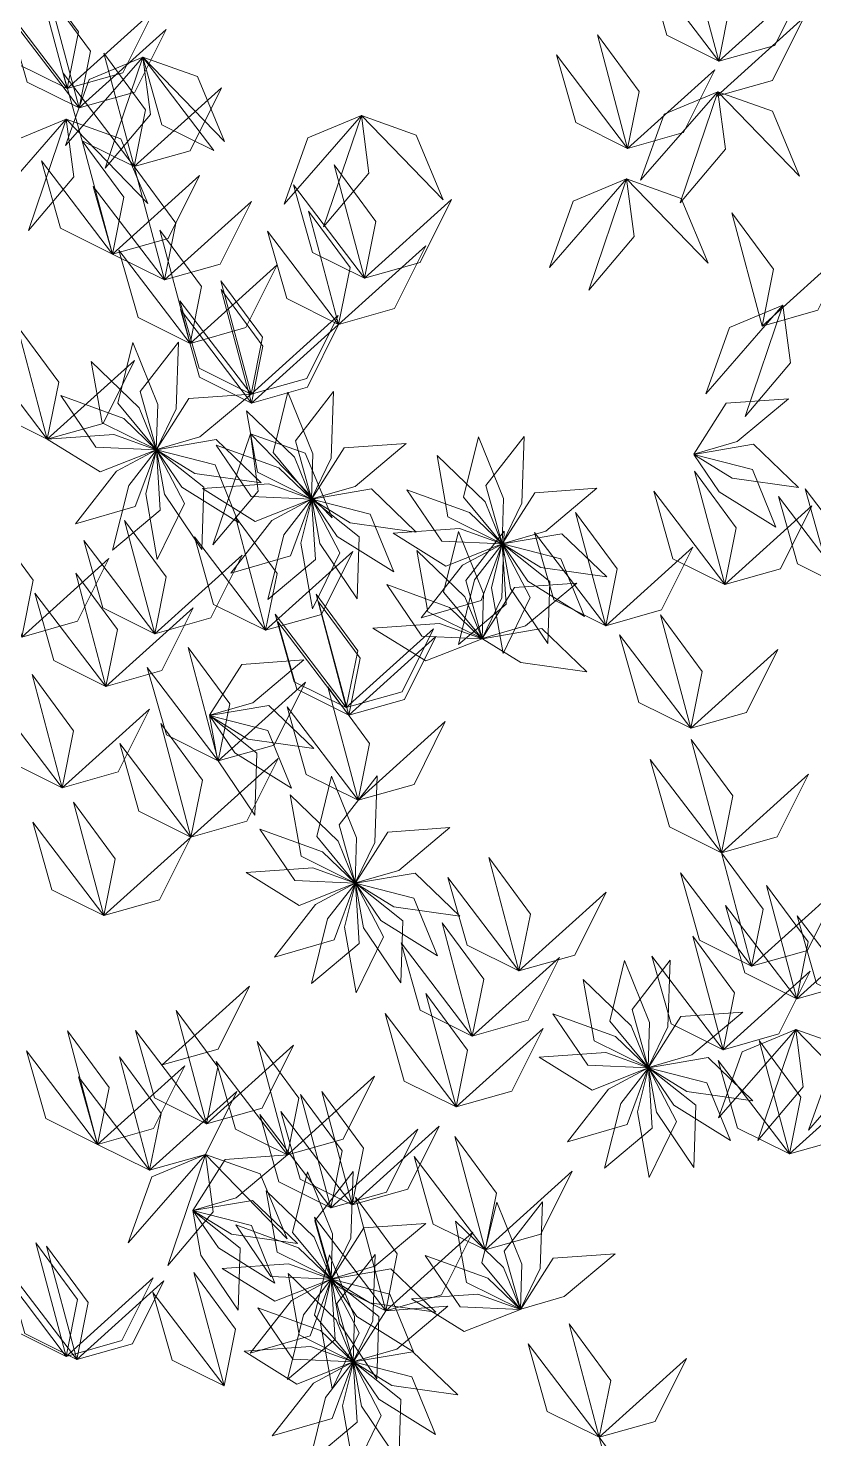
# Model space of a CAD drawing. Header units: inches. Extents: x 4350 to 28384, y -6772 to 993.
# Drawn here: x 15557.4 to 15597.5, y -3510.4 to -3438.3 of the extents above; entities that cross this region are included whole.
import ezdxf

# ---------------------------------------------------------------- set-up
doc = ezdxf.new("R2010")
doc.units = ezdxf.units.IN
doc.header["$MEASUREMENT"] = 0
doc.layers.add('ARREDAMENTO', color=2, linetype='Continuous', lineweight=18)

# ---------------------------------------------------------------- blocks, each defined once
blk = doc.blocks.new('chioma jacaranda')
at = {"layer": 'ARREDAMENTO', "lineweight": 0}
for points in [[(14654.043, -3437.655), (14654.628, -3434.749), (14652.501, -3431.859), (14654.043, -3437.655)], [(14620.751, -3439.059), (14621.336, -3436.153), (14619.209, -3433.263), (14620.751, -3439.059)], [(14654.043, -3437.655), (14651.389, -3436.334), (14650.412, -3432.881), (14654.043, -3437.655)], [(14620.751, -3439.059), (14618.097, -3437.738), (14617.12, -3434.285), (14620.751, -3439.059)], [(14621.362, -3440.047), (14621.947, -3437.141), (14619.82, -3434.251), (14621.362, -3440.047)], [(14654.043, -3437.655), (14656.896, -3436.848), (14658.495, -3433.636), (14654.043, -3437.655)], [(14621.362, -3440.047), (14618.708, -3438.726), (14617.731, -3435.273), (14621.362, -3440.047)], [(14620.751, -3439.059), (14623.604, -3438.252), (14625.203, -3435.04), (14620.751, -3439.059)], [(14653.935, -3439.445), (14656.787, -3438.638), (14658.387, -3435.425), (14653.935, -3439.445)], [(14621.362, -3440.047), (14624.215, -3439.241), (14625.814, -3436.028), (14621.362, -3440.047)], [(14649.386, -3442.111), (14649.971, -3439.205), (14647.843, -3436.315), (14649.386, -3442.111)], [(14624.618, -3437.448), (14621.882, -3438.589), (14620.677, -3441.969), (14624.618, -3437.448)], [(14624.179, -3443.043), (14624.764, -3440.137), (14622.636, -3437.247), (14624.179, -3443.043)], [(14624.618, -3437.448), (14625.008, -3440.387), (14622.692, -3443.128), (14624.618, -3437.448)], [(14628.249, -3442.222), (14625.595, -3440.901), (14624.618, -3437.448), (14628.249, -3442.222)], [(14624.618, -3437.448), (14627.411, -3438.443), (14628.792, -3441.755), (14624.618, -3437.448)], [(14649.386, -3442.111), (14646.732, -3440.79), (14645.755, -3437.337), (14649.386, -3442.111)], [(14624.179, -3443.043), (14621.525, -3441.722), (14620.548, -3438.269), (14624.179, -3443.043)], [(14649.386, -3442.111), (14652.238, -3441.304), (14653.838, -3438.092), (14649.386, -3442.111)], [(14624.179, -3443.043), (14627.031, -3442.237), (14628.631, -3439.024), (14624.179, -3443.043)], [(14653.991, -3439.222), (14651.255, -3440.363), (14650.049, -3443.743), (14653.991, -3439.222)], [(14653.991, -3439.222), (14654.38, -3442.161), (14652.065, -3444.902), (14653.991, -3439.222)], [(14653.991, -3439.222), (14656.783, -3440.217), (14658.165, -3443.529), (14653.991, -3439.222)], [(14620.699, -3440.626), (14617.963, -3441.767), (14616.757, -3445.147), (14620.699, -3440.626)], [(14620.699, -3440.626), (14621.088, -3443.564), (14618.773, -3446.306), (14620.699, -3440.626)], [(14620.699, -3440.626), (14623.491, -3441.621), (14624.873, -3444.933), (14620.699, -3440.626)], [(14635.782, -3440.437), (14633.046, -3441.578), (14631.841, -3444.958), (14635.782, -3440.437)], [(14635.782, -3440.437), (14636.172, -3443.375), (14633.856, -3446.117), (14635.782, -3440.437)], [(14635.782, -3440.437), (14638.575, -3441.432), (14639.956, -3444.744), (14635.782, -3440.437)], [(14623.067, -3447.518), (14623.652, -3444.612), (14621.525, -3441.722), (14623.067, -3447.518)], [(14623.067, -3447.518), (14620.414, -3446.197), (14619.437, -3442.744), (14623.067, -3447.518)], [(14635.943, -3448.749), (14636.528, -3445.843), (14634.4, -3442.953), (14635.943, -3448.749)], [(14623.067, -3447.518), (14625.92, -3446.712), (14627.52, -3443.499), (14623.067, -3447.518)], [(14625.721, -3448.84), (14626.306, -3445.933), (14624.179, -3443.043), (14625.721, -3448.84)], [(14649.333, -3443.678), (14646.597, -3444.819), (14645.392, -3448.199), (14649.333, -3443.678)], [(14649.333, -3443.678), (14649.723, -3446.617), (14647.407, -3449.358), (14649.333, -3443.678)], [(14649.333, -3443.678), (14652.126, -3444.673), (14653.507, -3447.985), (14649.333, -3443.678)], [(14625.721, -3448.84), (14623.067, -3447.518), (14622.09, -3444.065), (14625.721, -3448.84)], [(14635.943, -3448.749), (14633.289, -3447.428), (14632.312, -3443.975), (14635.943, -3448.749)], [(14625.721, -3448.84), (14628.574, -3448.033), (14630.173, -3444.82), (14625.721, -3448.84)], [(14635.943, -3448.749), (14638.795, -3447.943), (14640.395, -3444.73), (14635.943, -3448.749)], [(14634.624, -3451.111), (14635.209, -3448.205), (14633.082, -3445.315), (14634.624, -3451.111)], [(14656.253, -3451.197), (14656.838, -3448.291), (14654.711, -3445.401), (14656.253, -3451.197)], [(14627.03, -3452.082), (14627.615, -3449.176), (14625.487, -3446.286), (14627.03, -3452.082)], [(14634.624, -3451.111), (14631.97, -3449.79), (14630.993, -3446.337), (14634.624, -3451.111)], [(14634.624, -3451.111), (14637.477, -3450.304), (14639.076, -3447.092), (14634.624, -3451.111)], [(14656.253, -3451.197), (14659.106, -3450.391), (14660.705, -3447.178), (14656.253, -3451.197)], [(14627.03, -3452.082), (14624.376, -3450.761), (14623.399, -3447.308), (14627.03, -3452.082)], [(14627.03, -3452.082), (14629.882, -3451.276), (14631.482, -3448.063), (14627.03, -3452.082)], [(14630.146, -3454.674), (14630.731, -3451.768), (14628.604, -3448.878), (14630.146, -3454.674)], [(14630.172, -3455.13), (14630.757, -3452.224), (14628.63, -3449.334), (14630.172, -3455.13)], [(14630.146, -3454.674), (14627.493, -3453.353), (14626.516, -3449.9), (14630.146, -3454.674)], [(14657.319, -3450.135), (14654.583, -3451.276), (14653.377, -3454.656), (14657.319, -3450.135)], [(14657.319, -3450.135), (14657.708, -3453.074), (14655.393, -3455.815), (14657.319, -3450.135)], [(14630.172, -3455.13), (14627.518, -3453.809), (14626.541, -3450.356), (14630.172, -3455.13)], [(14630.146, -3454.674), (14632.999, -3453.868), (14634.599, -3450.655), (14630.146, -3454.674)], [(14619.737, -3456.976), (14620.322, -3454.07), (14618.194, -3451.18), (14619.737, -3456.976)], [(14630.172, -3455.13), (14633.025, -3454.323), (14634.624, -3451.111), (14630.172, -3455.13)], [(14619.737, -3456.976), (14617.083, -3455.655), (14616.106, -3452.202), (14619.737, -3456.976)], [(14624.106, -3452.043), (14625.382, -3455.204), (14625.31, -3457.509), (14623.343, -3455.133), (14624.106, -3452.043)], [(14626.436, -3452.025), (14626.317, -3455.431), (14625.313, -3457.508), (14624.483, -3454.537), (14626.436, -3452.025)], [(14619.737, -3456.976), (14622.589, -3456.169), (14624.189, -3452.957), (14619.737, -3456.976)], [(14621.984, -3453.009), (14624.436, -3455.377), (14625.307, -3457.512), (14622.544, -3456.141), (14621.984, -3453.009)], [(14620.439, -3454.753), (14623.642, -3455.919), (14625.306, -3457.516), (14622.225, -3457.387), (14620.439, -3454.753)], [(14630.146, -3454.674), (14627.535, -3456.865), (14625.32, -3457.509), (14626.973, -3454.904), (14630.146, -3454.674)], [(14632.033, -3454.567), (14633.309, -3457.727), (14633.237, -3460.033), (14631.271, -3457.656), (14632.033, -3454.567)], [(14634.363, -3454.548), (14634.244, -3457.954), (14633.24, -3460.031), (14632.411, -3457.06), (14634.363, -3454.548)], [(14657.594, -3454.913), (14654.983, -3457.104), (14652.768, -3457.747), (14654.421, -3455.143), (14657.594, -3454.913)], [(14629.911, -3455.532), (14632.363, -3457.9), (14633.235, -3460.036), (14630.472, -3458.664), (14629.911, -3455.532)], [(14619.737, -3456.976), (14623.137, -3456.738), (14625.307, -3457.52), (14622.439, -3458.655), (14619.737, -3456.976)], [(14630.66, -3459.205), (14627.285, -3458.73), (14625.324, -3457.515), (14628.366, -3457), (14630.66, -3459.205)], [(14630.12, -3456.697), (14630.509, -3459.636), (14628.194, -3462.377), (14630.12, -3456.697)], [(14628.366, -3457.277), (14631.569, -3458.443), (14633.234, -3460.039), (14630.152, -3459.91), (14628.366, -3457.277)], [(14630.12, -3456.697), (14632.912, -3457.692), (14634.294, -3461.004), (14630.12, -3456.697)], [(14638.074, -3457.198), (14635.463, -3459.389), (14633.248, -3460.032), (14634.9, -3457.428), (14638.074, -3457.198)], [(14641.769, -3456.855), (14643.046, -3460.015), (14642.974, -3462.32), (14641.007, -3459.944), (14641.769, -3456.855)], [(14644.1, -3456.836), (14643.981, -3460.242), (14642.977, -3462.319), (14642.147, -3459.348), (14644.1, -3456.836)], [(14658.108, -3459.443), (14654.733, -3458.969), (14652.772, -3457.753), (14655.814, -3457.239), (14658.108, -3459.443)], [(14621.181, -3461.3), (14623.279, -3458.615), (14625.312, -3457.525), (14624.237, -3460.416), (14621.181, -3461.3)], [(14623.077, -3462.655), (14623.902, -3459.348), (14625.316, -3457.525), (14625.51, -3460.604), (14623.077, -3462.655)], [(14625.361, -3463.121), (14624.769, -3459.764), (14625.32, -3457.524), (14626.749, -3460.258), (14625.361, -3463.121)], [(14627.637, -3462.618), (14625.731, -3459.792), (14625.322, -3457.522), (14627.74, -3459.438), (14627.637, -3462.618)], [(14629.511, -3461.233), (14626.621, -3459.426), (14625.324, -3457.518), (14628.312, -3458.285), (14629.511, -3461.233)], [(14639.648, -3457.82), (14642.1, -3460.188), (14642.971, -3462.323), (14640.208, -3460.952), (14639.648, -3457.82)], [(14656.959, -3461.471), (14654.069, -3459.665), (14652.772, -3457.757), (14655.76, -3458.524), (14656.959, -3461.471)], [(14654.349, -3464.408), (14654.934, -3461.502), (14652.806, -3458.612), (14654.349, -3464.408)], [(14627.664, -3459.499), (14631.064, -3459.262), (14633.234, -3460.043), (14630.367, -3461.179), (14627.664, -3459.499)], [(14638.587, -3461.728), (14635.212, -3461.254), (14633.252, -3460.038), (14636.293, -3459.524), (14638.587, -3461.728)], [(14647.81, -3459.485), (14645.199, -3461.676), (14642.984, -3462.32), (14644.637, -3459.715), (14647.81, -3459.485)], [(14662.082, -3464.29), (14659.428, -3462.969), (14658.451, -3459.515), (14662.082, -3464.29)], [(14629.108, -3463.824), (14631.207, -3461.138), (14633.24, -3460.048), (14632.165, -3462.939), (14629.108, -3463.824)], [(14631.005, -3465.178), (14631.83, -3461.871), (14633.243, -3460.049), (14633.437, -3463.127), (14631.005, -3465.178)], [(14633.288, -3465.644), (14632.697, -3462.288), (14633.247, -3460.048), (14634.676, -3462.781), (14633.288, -3465.644)], [(14635.564, -3465.141), (14633.658, -3462.315), (14633.25, -3460.045), (14635.667, -3461.961), (14635.564, -3465.141)], [(14637.438, -3463.756), (14634.548, -3461.95), (14633.251, -3460.042), (14636.239, -3460.809), (14637.438, -3463.756)], [(14638.103, -3459.565), (14641.305, -3460.73), (14642.97, -3462.327), (14639.888, -3462.198), (14638.103, -3459.565)], [(14654.349, -3464.408), (14651.695, -3463.087), (14650.718, -3459.634), (14654.349, -3464.408)], [(14660.715, -3464.674), (14658.061, -3463.353), (14657.084, -3459.9), (14660.715, -3464.674)], [(14630.89, -3466.746), (14631.475, -3463.84), (14629.348, -3460.95), (14630.89, -3466.746)], [(14648.267, -3466.516), (14648.852, -3463.61), (14646.724, -3460.72), (14648.267, -3466.516)], [(14654.349, -3464.408), (14657.201, -3463.601), (14658.801, -3460.389), (14654.349, -3464.408)], [(14618.436, -3467.095), (14619.021, -3464.188), (14616.893, -3461.298), (14618.436, -3467.095)], [(14625.235, -3466.924), (14625.819, -3464.017), (14623.692, -3461.127), (14625.235, -3466.924)], [(14637.4, -3461.787), (14640.801, -3461.549), (14642.971, -3462.331), (14640.103, -3463.466), (14637.4, -3461.787)], [(14640.744, -3461.704), (14642.021, -3464.864), (14641.949, -3467.17), (14639.982, -3464.793), (14640.744, -3461.704)], [(14643.075, -3461.685), (14642.956, -3465.092), (14641.952, -3467.168), (14641.122, -3464.197), (14643.075, -3461.685)], [(14625.235, -3466.924), (14622.581, -3465.602), (14621.604, -3462.149), (14625.235, -3466.924)], [(14630.89, -3466.746), (14628.236, -3465.425), (14627.259, -3461.972), (14630.89, -3466.746)], [(14638.845, -3466.112), (14640.943, -3463.426), (14642.976, -3462.336), (14641.901, -3465.227), (14638.845, -3466.112)], [(14640.741, -3467.466), (14641.566, -3464.159), (14642.98, -3462.336), (14643.174, -3465.415), (14640.741, -3467.466)], [(14643.025, -3467.932), (14642.433, -3464.575), (14642.983, -3462.335), (14644.413, -3465.069), (14643.025, -3467.932)], [(14645.301, -3467.429), (14643.395, -3464.603), (14642.986, -3462.333), (14645.404, -3464.249), (14645.301, -3467.429)], [(14648.324, -3464.016), (14644.948, -3463.541), (14642.988, -3462.326), (14646.029, -3461.811), (14648.324, -3464.016)], [(14647.175, -3466.044), (14644.284, -3464.237), (14642.988, -3462.33), (14645.976, -3463.096), (14647.175, -3466.044)], [(14648.267, -3466.516), (14645.613, -3465.195), (14644.636, -3461.742), (14648.267, -3466.516)], [(14618.436, -3467.095), (14621.288, -3466.288), (14622.888, -3463.075), (14618.436, -3467.095)], [(14625.235, -3466.924), (14628.087, -3466.117), (14629.687, -3462.904), (14625.235, -3466.924)], [(14630.89, -3466.746), (14633.743, -3465.94), (14635.342, -3462.727), (14630.89, -3466.746)], [(14638.623, -3462.669), (14641.075, -3465.037), (14641.946, -3467.173), (14639.183, -3465.802), (14638.623, -3462.669)], [(14648.267, -3466.516), (14651.119, -3465.709), (14652.719, -3462.497), (14648.267, -3466.516)], [(14622.733, -3469.616), (14623.318, -3466.709), (14621.191, -3463.819), (14622.733, -3469.616)], [(14637.078, -3464.414), (14640.281, -3465.58), (14641.945, -3467.177), (14638.864, -3467.048), (14637.078, -3464.414)], [(14646.785, -3464.335), (14644.174, -3466.526), (14641.959, -3467.169), (14643.612, -3464.565), (14646.785, -3464.335)], [(14622.733, -3469.616), (14620.079, -3468.294), (14619.102, -3464.841), (14622.733, -3469.616)], [(14635.011, -3470.696), (14635.596, -3467.79), (14633.469, -3464.9), (14635.011, -3470.696)], [(14635.141, -3471.085), (14635.726, -3468.179), (14633.599, -3465.289), (14635.141, -3471.085)], [(14622.733, -3469.616), (14625.586, -3468.809), (14627.185, -3465.596), (14622.733, -3469.616)], [(14635.011, -3470.696), (14632.358, -3469.375), (14631.381, -3465.922), (14635.011, -3470.696)], [(14652.607, -3471.753), (14653.192, -3468.847), (14651.065, -3465.957), (14652.607, -3471.753)], [(14635.141, -3471.085), (14632.487, -3469.764), (14631.51, -3466.311), (14635.141, -3471.085)], [(14635.011, -3470.696), (14637.864, -3469.889), (14639.464, -3466.677), (14635.011, -3470.696)], [(14636.376, -3466.636), (14639.776, -3466.399), (14641.946, -3467.18), (14639.078, -3468.316), (14636.376, -3466.636)], [(14647.299, -3468.865), (14643.924, -3468.391), (14641.963, -3467.175), (14645.004, -3466.661), (14647.299, -3468.865)], [(14635.141, -3471.085), (14637.994, -3470.278), (14639.593, -3467.066), (14635.141, -3471.085)], [(14652.607, -3471.753), (14649.954, -3470.432), (14648.977, -3466.979), (14652.607, -3471.753)], [(14628.475, -3473.42), (14629.059, -3470.514), (14626.932, -3467.624), (14628.475, -3473.42)], [(14628.475, -3473.42), (14629.059, -3470.514), (14626.932, -3467.624), (14628.475, -3473.42)], [(14652.607, -3471.753), (14655.46, -3470.947), (14657.06, -3467.734), (14652.607, -3471.753)], [(14628.475, -3473.42), (14625.821, -3472.099), (14624.844, -3468.646), (14628.475, -3473.42)], [(14628.475, -3473.42), (14625.821, -3472.099), (14624.844, -3468.646), (14628.475, -3473.42)], [(14632.844, -3468.258), (14630.233, -3470.449), (14628.018, -3471.092), (14629.67, -3468.488), (14632.844, -3468.258)], [(14620.502, -3474.797), (14621.087, -3471.891), (14618.959, -3469.001), (14620.502, -3474.797)], [(14628.475, -3473.42), (14631.327, -3472.613), (14632.927, -3469.401), (14628.475, -3473.42)], [(14628.475, -3473.42), (14631.327, -3472.613), (14632.927, -3469.401), (14628.475, -3473.42)], [(14635.62, -3475.436), (14636.205, -3472.53), (14634.078, -3469.64), (14635.62, -3475.436)], [(14620.502, -3474.797), (14617.848, -3473.476), (14616.871, -3470.023), (14620.502, -3474.797)], [(14620.502, -3474.797), (14623.354, -3473.99), (14624.954, -3470.778), (14620.502, -3474.797)], [(14633.357, -3472.788), (14629.982, -3472.314), (14628.022, -3471.098), (14631.063, -3470.584), (14633.357, -3472.788)], [(14635.62, -3475.436), (14632.966, -3474.115), (14631.989, -3470.662), (14635.62, -3475.436)], [(14627.078, -3477.315), (14627.663, -3474.409), (14625.535, -3471.519), (14627.078, -3477.315)], [(14630.334, -3476.201), (14628.428, -3473.376), (14628.02, -3471.105), (14630.437, -3473.021), (14630.334, -3476.201)], [(14632.209, -3474.816), (14629.318, -3473.01), (14628.022, -3471.102), (14631.009, -3471.869), (14632.209, -3474.816)], [(14635.62, -3475.436), (14638.473, -3474.629), (14640.072, -3471.417), (14635.62, -3475.436)], [(14654.175, -3478.117), (14654.759, -3475.211), (14652.632, -3472.321), (14654.175, -3478.117)], [(14627.078, -3477.315), (14624.424, -3475.994), (14623.447, -3472.541), (14627.078, -3477.315)], [(14627.078, -3477.315), (14629.93, -3476.508), (14631.53, -3473.296), (14627.078, -3477.315)], [(14654.175, -3478.117), (14651.521, -3476.796), (14650.544, -3473.343), (14654.175, -3478.117)], [(14634.266, -3474.199), (14635.542, -3477.359), (14635.47, -3479.665), (14633.504, -3477.288), (14634.266, -3474.199)], [(14636.596, -3474.18), (14636.477, -3477.586), (14635.473, -3479.663), (14634.644, -3476.692), (14636.596, -3474.18)], [(14654.175, -3478.117), (14657.027, -3477.311), (14658.627, -3474.098), (14654.175, -3478.117)], [(14632.144, -3475.164), (14634.596, -3477.532), (14635.468, -3479.668), (14632.705, -3478.296), (14632.144, -3475.164)], [(14622.626, -3481.334), (14623.211, -3478.428), (14621.083, -3475.538), (14622.626, -3481.334)], [(14622.626, -3481.334), (14619.972, -3480.013), (14618.995, -3476.56), (14622.626, -3481.334)], [(14640.307, -3476.83), (14637.696, -3479.021), (14635.481, -3479.664), (14637.133, -3477.06), (14640.307, -3476.83)], [(14622.626, -3481.334), (14625.478, -3480.527), (14627.078, -3477.315), (14622.626, -3481.334)], [(14630.599, -3476.909), (14633.802, -3478.075), (14635.467, -3479.671), (14632.385, -3479.542), (14630.599, -3476.909)], [(14655.717, -3483.914), (14656.302, -3481.007), (14654.175, -3478.117), (14655.717, -3483.914)], [(14629.897, -3479.131), (14633.297, -3478.894), (14635.467, -3479.675), (14632.6, -3480.811), (14629.897, -3479.131)], [(14643.834, -3484.155), (14644.419, -3481.249), (14642.291, -3478.359), (14643.834, -3484.155)], [(14631.341, -3483.456), (14633.44, -3480.77), (14635.473, -3479.68), (14634.398, -3482.571), (14631.341, -3483.456)], [(14633.238, -3484.81), (14634.062, -3481.503), (14635.476, -3479.681), (14635.67, -3482.759), (14633.238, -3484.81)], [(14635.521, -3485.276), (14634.93, -3481.92), (14635.48, -3479.68), (14636.909, -3482.413), (14635.521, -3485.276)], [(14637.797, -3484.773), (14635.891, -3481.948), (14635.483, -3479.677), (14637.9, -3481.593), (14637.797, -3484.773)], [(14639.671, -3483.388), (14636.781, -3481.582), (14635.484, -3479.674), (14638.472, -3480.441), (14639.671, -3483.388)], [(14640.82, -3481.36), (14637.445, -3480.886), (14635.485, -3479.67), (14638.526, -3479.156), (14640.82, -3481.36)], [(14643.834, -3484.155), (14641.18, -3482.834), (14640.203, -3479.381), (14643.834, -3484.155)], [(14655.717, -3483.914), (14653.063, -3482.592), (14652.086, -3479.139), (14655.717, -3483.914)], [(14643.834, -3484.155), (14646.687, -3483.349), (14648.286, -3480.136), (14643.834, -3484.155)], [(14655.717, -3483.914), (14658.57, -3483.107), (14660.169, -3479.894), (14655.717, -3483.914)], [(14658.022, -3485.584), (14658.607, -3482.678), (14656.479, -3479.788), (14658.022, -3485.584)], [(14658.022, -3485.584), (14655.368, -3484.263), (14654.391, -3480.81), (14658.022, -3485.584)], [(14641.446, -3487.49), (14642.031, -3484.584), (14639.903, -3481.694), (14641.446, -3487.49)], [(14658.022, -3485.584), (14660.874, -3484.777), (14662.474, -3481.565), (14658.022, -3485.584)], [(14661.681, -3486.117), (14659.027, -3484.796), (14658.05, -3481.343), (14661.681, -3486.117)], [(14654.258, -3488.184), (14654.843, -3485.278), (14652.716, -3482.388), (14654.258, -3488.184)], [(14641.446, -3487.49), (14638.792, -3486.169), (14637.815, -3482.716), (14641.446, -3487.49)], [(14641.446, -3487.49), (14644.298, -3486.684), (14645.898, -3483.471), (14641.446, -3487.49)], [(14649.233, -3483.634), (14650.51, -3486.794), (14650.437, -3489.1), (14648.471, -3486.723), (14649.233, -3483.634)], [(14651.564, -3483.615), (14651.445, -3487.021), (14650.441, -3489.098), (14649.611, -3486.127), (14651.564, -3483.615)], [(14654.258, -3488.184), (14651.604, -3486.863), (14650.627, -3483.41), (14654.258, -3488.184)], [(14647.112, -3484.599), (14649.563, -3486.967), (14650.435, -3489.103), (14647.672, -3487.732), (14647.112, -3484.599)], [(14654.258, -3488.184), (14657.111, -3487.377), (14658.71, -3484.165), (14654.258, -3488.184)], [(14625.613, -3488.959), (14628.466, -3488.153), (14630.066, -3484.94), (14625.613, -3488.959)], [(14640.626, -3491.114), (14641.211, -3488.208), (14639.083, -3485.318), (14640.626, -3491.114)], [(14627.872, -3491.972), (14628.457, -3489.066), (14626.329, -3486.176), (14627.872, -3491.972)], [(14640.626, -3491.114), (14637.972, -3489.793), (14636.995, -3486.34), (14640.626, -3491.114)], [(14645.566, -3486.344), (14648.769, -3487.51), (14650.434, -3489.106), (14647.352, -3488.977), (14645.566, -3486.344)], [(14655.274, -3486.265), (14652.663, -3488.456), (14650.448, -3489.099), (14652.1, -3486.495), (14655.274, -3486.265)], [(14622.313, -3493.025), (14622.898, -3490.119), (14620.771, -3487.229), (14622.313, -3493.025)], [(14627.872, -3491.972), (14625.218, -3490.651), (14624.241, -3487.198), (14627.872, -3491.972)], [(14640.626, -3491.114), (14643.478, -3490.307), (14645.078, -3487.095), (14640.626, -3491.114)], [(14657.969, -3487.151), (14655.233, -3488.292), (14654.028, -3491.672), (14657.969, -3487.151)], [(14657.969, -3487.151), (14658.359, -3490.089), (14656.043, -3492.831), (14657.969, -3487.151)], [(14657.969, -3487.151), (14660.762, -3488.146), (14662.143, -3491.458), (14657.969, -3487.151)], [(14622.313, -3493.025), (14619.659, -3491.704), (14618.682, -3488.251), (14622.313, -3493.025)], [(14627.872, -3491.972), (14630.724, -3491.166), (14632.324, -3487.953), (14627.872, -3491.972)], [(14632.005, -3493.564), (14632.59, -3490.658), (14630.463, -3487.768), (14632.005, -3493.564)], [(14644.864, -3488.566), (14648.264, -3488.329), (14650.435, -3489.11), (14647.567, -3490.246), (14644.864, -3488.566)], [(14657.649, -3493.516), (14658.234, -3490.61), (14656.106, -3487.72), (14657.649, -3493.516)], [(14662.565, -3487.774), (14659.829, -3488.915), (14658.624, -3492.296), (14662.565, -3487.774)], [(14622.313, -3493.025), (14625.166, -3492.218), (14626.765, -3489.006), (14622.313, -3493.025)], [(14624.967, -3494.346), (14625.552, -3491.44), (14623.425, -3488.55), (14624.967, -3494.346)], [(14632.005, -3493.564), (14629.351, -3492.243), (14628.374, -3488.79), (14632.005, -3493.564)], [(14646.308, -3492.891), (14648.407, -3490.205), (14650.44, -3489.115), (14649.365, -3492.006), (14646.308, -3492.891)], [(14648.205, -3494.246), (14649.03, -3490.938), (14650.444, -3489.116), (14650.637, -3492.194), (14648.205, -3494.246)], [(14650.489, -3494.712), (14649.897, -3491.355), (14650.447, -3489.115), (14651.876, -3491.848), (14650.489, -3494.712)], [(14652.764, -3494.208), (14650.859, -3491.383), (14650.45, -3489.112), (14652.867, -3491.028), (14652.764, -3494.208)], [(14655.788, -3490.795), (14652.412, -3490.321), (14650.452, -3489.105), (14653.493, -3488.591), (14655.788, -3490.795)], [(14654.639, -3492.823), (14651.748, -3491.017), (14650.452, -3489.109), (14653.439, -3489.876), (14654.639, -3492.823)], [(14657.649, -3493.516), (14654.995, -3492.195), (14654.018, -3488.742), (14657.649, -3493.516)], [(14624.967, -3494.346), (14622.313, -3493.025), (14621.336, -3489.572), (14624.967, -3494.346)], [(14632.005, -3493.564), (14634.858, -3492.757), (14636.457, -3489.545), (14632.005, -3493.564)], [(14657.649, -3493.516), (14660.501, -3492.71), (14662.101, -3489.497), (14657.649, -3493.516)], [(14624.967, -3494.346), (14627.82, -3493.539), (14629.419, -3490.327), (14624.967, -3494.346)], [(14634.222, -3496.267), (14634.807, -3493.36), (14632.679, -3490.47), (14634.222, -3496.267)], [(14635.306, -3496.121), (14635.891, -3493.214), (14633.764, -3490.324), (14635.306, -3496.121)], [(14634.222, -3496.267), (14631.568, -3494.946), (14630.591, -3491.493), (14634.222, -3496.267)], [(14635.306, -3496.121), (14632.652, -3494.799), (14631.675, -3491.346), (14635.306, -3496.121)], [(14634.222, -3496.267), (14637.074, -3495.46), (14638.674, -3492.248), (14634.222, -3496.267)], [(14635.306, -3496.121), (14638.159, -3495.314), (14639.758, -3492.101), (14635.306, -3496.121)], [(14642.106, -3498.421), (14642.691, -3495.515), (14640.564, -3492.625), (14642.106, -3498.421)], [(14627.82, -3493.539), (14625.083, -3494.68), (14623.878, -3498.061), (14627.82, -3493.539)], [(14627.82, -3493.539), (14628.209, -3496.478), (14625.894, -3499.22), (14627.82, -3493.539)], [(14632.005, -3493.564), (14629.394, -3495.755), (14627.179, -3496.398), (14628.832, -3493.794), (14632.005, -3493.564)], [(14627.82, -3493.539), (14630.612, -3494.535), (14631.993, -3497.847), (14627.82, -3493.539)], [(14642.106, -3498.421), (14639.453, -3497.1), (14638.476, -3493.647), (14642.106, -3498.421)], [(14633.035, -3494.436), (14634.312, -3497.597), (14634.239, -3499.902), (14632.273, -3497.526), (14633.035, -3494.436)], [(14635.366, -3494.417), (14635.246, -3497.824), (14634.243, -3499.9), (14633.413, -3496.93), (14635.366, -3494.417)], [(14642.106, -3498.421), (14644.959, -3497.614), (14646.558, -3494.402), (14642.106, -3498.421)], [(14630.914, -3495.402), (14633.365, -3497.769), (14634.237, -3499.905), (14631.474, -3498.534), (14630.914, -3495.402)], [(14632.519, -3498.094), (14629.143, -3497.62), (14627.183, -3496.404), (14630.224, -3495.89), (14632.519, -3498.094)], [(14637.027, -3501.526), (14637.612, -3498.62), (14635.485, -3495.73), (14637.027, -3501.526)], [(14642.707, -3495.987), (14643.983, -3499.147), (14643.911, -3501.453), (14641.945, -3499.076), (14642.707, -3495.987)], [(14645.037, -3495.968), (14644.918, -3499.374), (14643.914, -3501.451), (14643.085, -3498.48), (14645.037, -3495.968)], [(14629.496, -3501.507), (14627.59, -3498.682), (14627.181, -3496.411), (14629.599, -3498.327), (14629.496, -3501.507)], [(14631.37, -3500.122), (14628.479, -3498.316), (14627.183, -3496.408), (14630.171, -3497.175), (14631.37, -3500.122)], [(14637.027, -3501.526), (14634.374, -3500.205), (14633.397, -3496.752), (14637.027, -3501.526)], [(14640.585, -3496.952), (14643.037, -3499.32), (14643.909, -3501.456), (14641.146, -3500.084), (14640.585, -3496.952)], [(14629.368, -3497.146), (14632.571, -3498.312), (14634.236, -3499.909), (14631.154, -3499.78), (14629.368, -3497.146)], [(14639.076, -3497.067), (14636.465, -3499.258), (14634.25, -3499.901), (14635.902, -3497.297), (14639.076, -3497.067)], [(14637.027, -3501.526), (14639.88, -3500.719), (14641.48, -3497.507), (14637.027, -3501.526)], [(14620.703, -3503.862), (14621.288, -3500.955), (14619.16, -3498.065), (14620.703, -3503.862)], [(14621.244, -3504.021), (14621.829, -3501.115), (14619.701, -3498.225), (14621.244, -3504.021)], [(14620.703, -3503.862), (14618.049, -3502.541), (14617.072, -3499.088), (14620.703, -3503.862)], [(14628.666, -3499.369), (14632.066, -3499.131), (14634.237, -3499.912), (14631.369, -3501.048), (14628.666, -3499.369)], [(14634.16, -3498.665), (14635.437, -3501.826), (14635.364, -3504.131), (14633.398, -3501.755), (14634.16, -3498.665)], [(14636.491, -3498.646), (14636.372, -3502.053), (14635.368, -3504.129), (14634.538, -3501.159), (14636.491, -3498.646)], [(14639.04, -3498.697), (14642.243, -3499.863), (14643.908, -3501.459), (14640.826, -3501.33), (14639.04, -3498.697)], [(14648.748, -3498.618), (14646.137, -3500.808), (14643.922, -3501.452), (14645.574, -3498.847), (14648.748, -3498.618)], [(14621.244, -3504.021), (14618.59, -3502.7), (14617.613, -3499.247), (14621.244, -3504.021)], [(14620.703, -3503.862), (14623.555, -3503.055), (14625.155, -3499.842), (14620.703, -3503.862)], [(14628.77, -3505.37), (14629.355, -3502.464), (14627.227, -3499.574), (14628.77, -3505.37)], [(14630.11, -3503.693), (14632.209, -3501.007), (14634.242, -3499.917), (14633.167, -3502.809), (14630.11, -3503.693)], [(14632.007, -3505.048), (14632.832, -3501.741), (14634.246, -3499.918), (14634.439, -3502.996), (14632.007, -3505.048)], [(14632.039, -3499.631), (14634.49, -3501.998), (14635.362, -3504.134), (14632.599, -3502.763), (14632.039, -3499.631)], [(14634.291, -3505.514), (14633.699, -3502.157), (14634.249, -3499.917), (14635.678, -3502.65), (14634.291, -3505.514)], [(14636.566, -3505.011), (14634.66, -3502.185), (14634.252, -3499.915), (14636.669, -3501.83), (14636.566, -3505.011)], [(14639.589, -3501.598), (14636.214, -3501.123), (14634.254, -3499.908), (14637.295, -3499.393), (14639.589, -3501.598)], [(14638.441, -3503.625), (14635.55, -3501.819), (14634.254, -3499.911), (14637.241, -3500.678), (14638.441, -3503.625)], [(14621.244, -3504.021), (14624.096, -3503.214), (14625.696, -3500.002), (14621.244, -3504.021)], [(14628.77, -3505.37), (14626.116, -3504.049), (14625.139, -3500.596), (14628.77, -3505.37)], [(14640.201, -3501.296), (14637.59, -3503.487), (14635.375, -3504.13), (14637.027, -3501.526), (14640.201, -3501.296)], [(14638.338, -3500.919), (14641.738, -3500.681), (14643.908, -3501.463), (14641.041, -3502.598), (14638.338, -3500.919)], [(14630.493, -3501.375), (14633.696, -3502.541), (14635.361, -3504.138), (14632.279, -3504.009), (14630.493, -3501.375)], [(14647.936, -3507.993), (14648.521, -3505.087), (14646.393, -3502.197), (14647.936, -3507.993)], [(14629.791, -3503.598), (14633.191, -3503.36), (14635.362, -3504.141), (14632.494, -3505.277), (14629.791, -3503.598)], [(14647.936, -3507.993), (14645.282, -3506.672), (14644.305, -3503.219), (14647.936, -3507.993)], [(14631.235, -3507.922), (14633.334, -3505.236), (14635.367, -3504.146), (14634.292, -3507.038), (14631.235, -3507.922)], [(14633.132, -3509.277), (14633.957, -3505.97), (14635.371, -3504.147), (14635.564, -3507.225), (14633.132, -3509.277)], [(14635.416, -3509.743), (14634.824, -3506.386), (14635.374, -3504.146), (14636.803, -3506.879), (14635.416, -3509.743)], [(14637.691, -3509.24), (14635.786, -3506.414), (14635.377, -3504.144), (14637.794, -3506.059), (14637.691, -3509.24)], [(14640.715, -3505.827), (14637.339, -3505.352), (14635.379, -3504.137), (14638.42, -3503.622), (14640.715, -3505.827)], [(14639.566, -3507.854), (14636.675, -3506.048), (14635.379, -3504.14), (14638.366, -3504.907), (14639.566, -3507.854)], [(14647.936, -3507.993), (14650.788, -3507.186), (14652.388, -3503.974), (14647.936, -3507.993)], [(14649.478, -3513.789), (14650.063, -3510.883), (14647.936, -3507.993), (14649.478, -3513.789)]]:
    blk.add_lwpolyline(points, dxfattribs=at)

msp = doc.modelspace()

# ---------------------------------------------------------------- block references
msp.add_blockref('chioma jacaranda', (938.649, -2.319))

doc.saveas('drawing.dxf')
